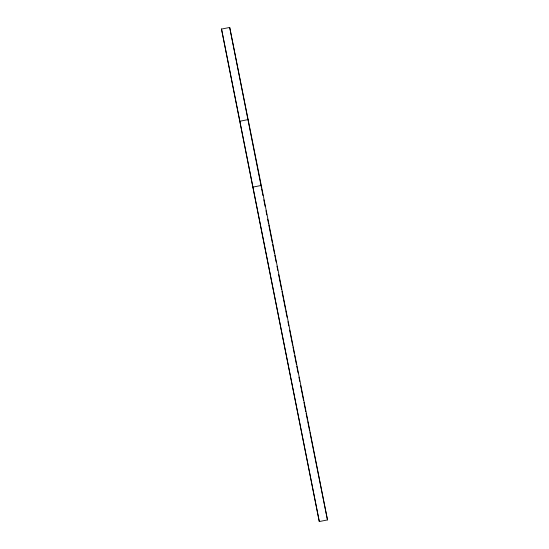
<?xml version="1.0" encoding="UTF-8"?>
<svg xmlns="http://www.w3.org/2000/svg" width="549" height="549" viewBox="0 0 549 549"><rect width="100%" height="100%" fill="white"/><g stroke="black" fill="none" stroke-linecap="round" stroke-linejoin="round"><path stroke-width="0.82" d="M221.515 29.083L229.702 27.45L261.262 185.445L327.485 519.917L319.298 521.55L221.515 29.083L319.298 521.55M239.947 121.219L248.127 119.586M253.075 187.079L261.262 185.445M305.779 411.62L303.94 402.39M306.116 413.294L307.454 419.992M307.79 421.666L309.629 430.883M309.965 432.557L327.485 519.917M229.702 27.45L261.324 187.182M261.66 188.863L262.992 195.588M263.822 199.788L265.153 206.513M265.984 210.72L266.821 214.92M267.651 219.126L268.482 223.326M268.818 225.008L272.311 242.665M272.647 244.346L274.479 253.59M274.809 255.271L276.14 261.997M276.971 266.203L277.808 270.403M278.638 274.61L281.637 289.742M281.966 291.423L283.298 298.148M283.634 299.829L285.459 309.08M285.796 310.761L287.127 317.487M287.957 321.687L288.795 325.893M289.625 330.093L292.617 345.225M292.953 346.906L294.285 353.631M294.621 355.313L296.446 364.563M296.783 366.245L298.114 372.97M298.944 377.17L299.775 381.377M300.612 385.576L303.604 400.708"/></g></svg>
